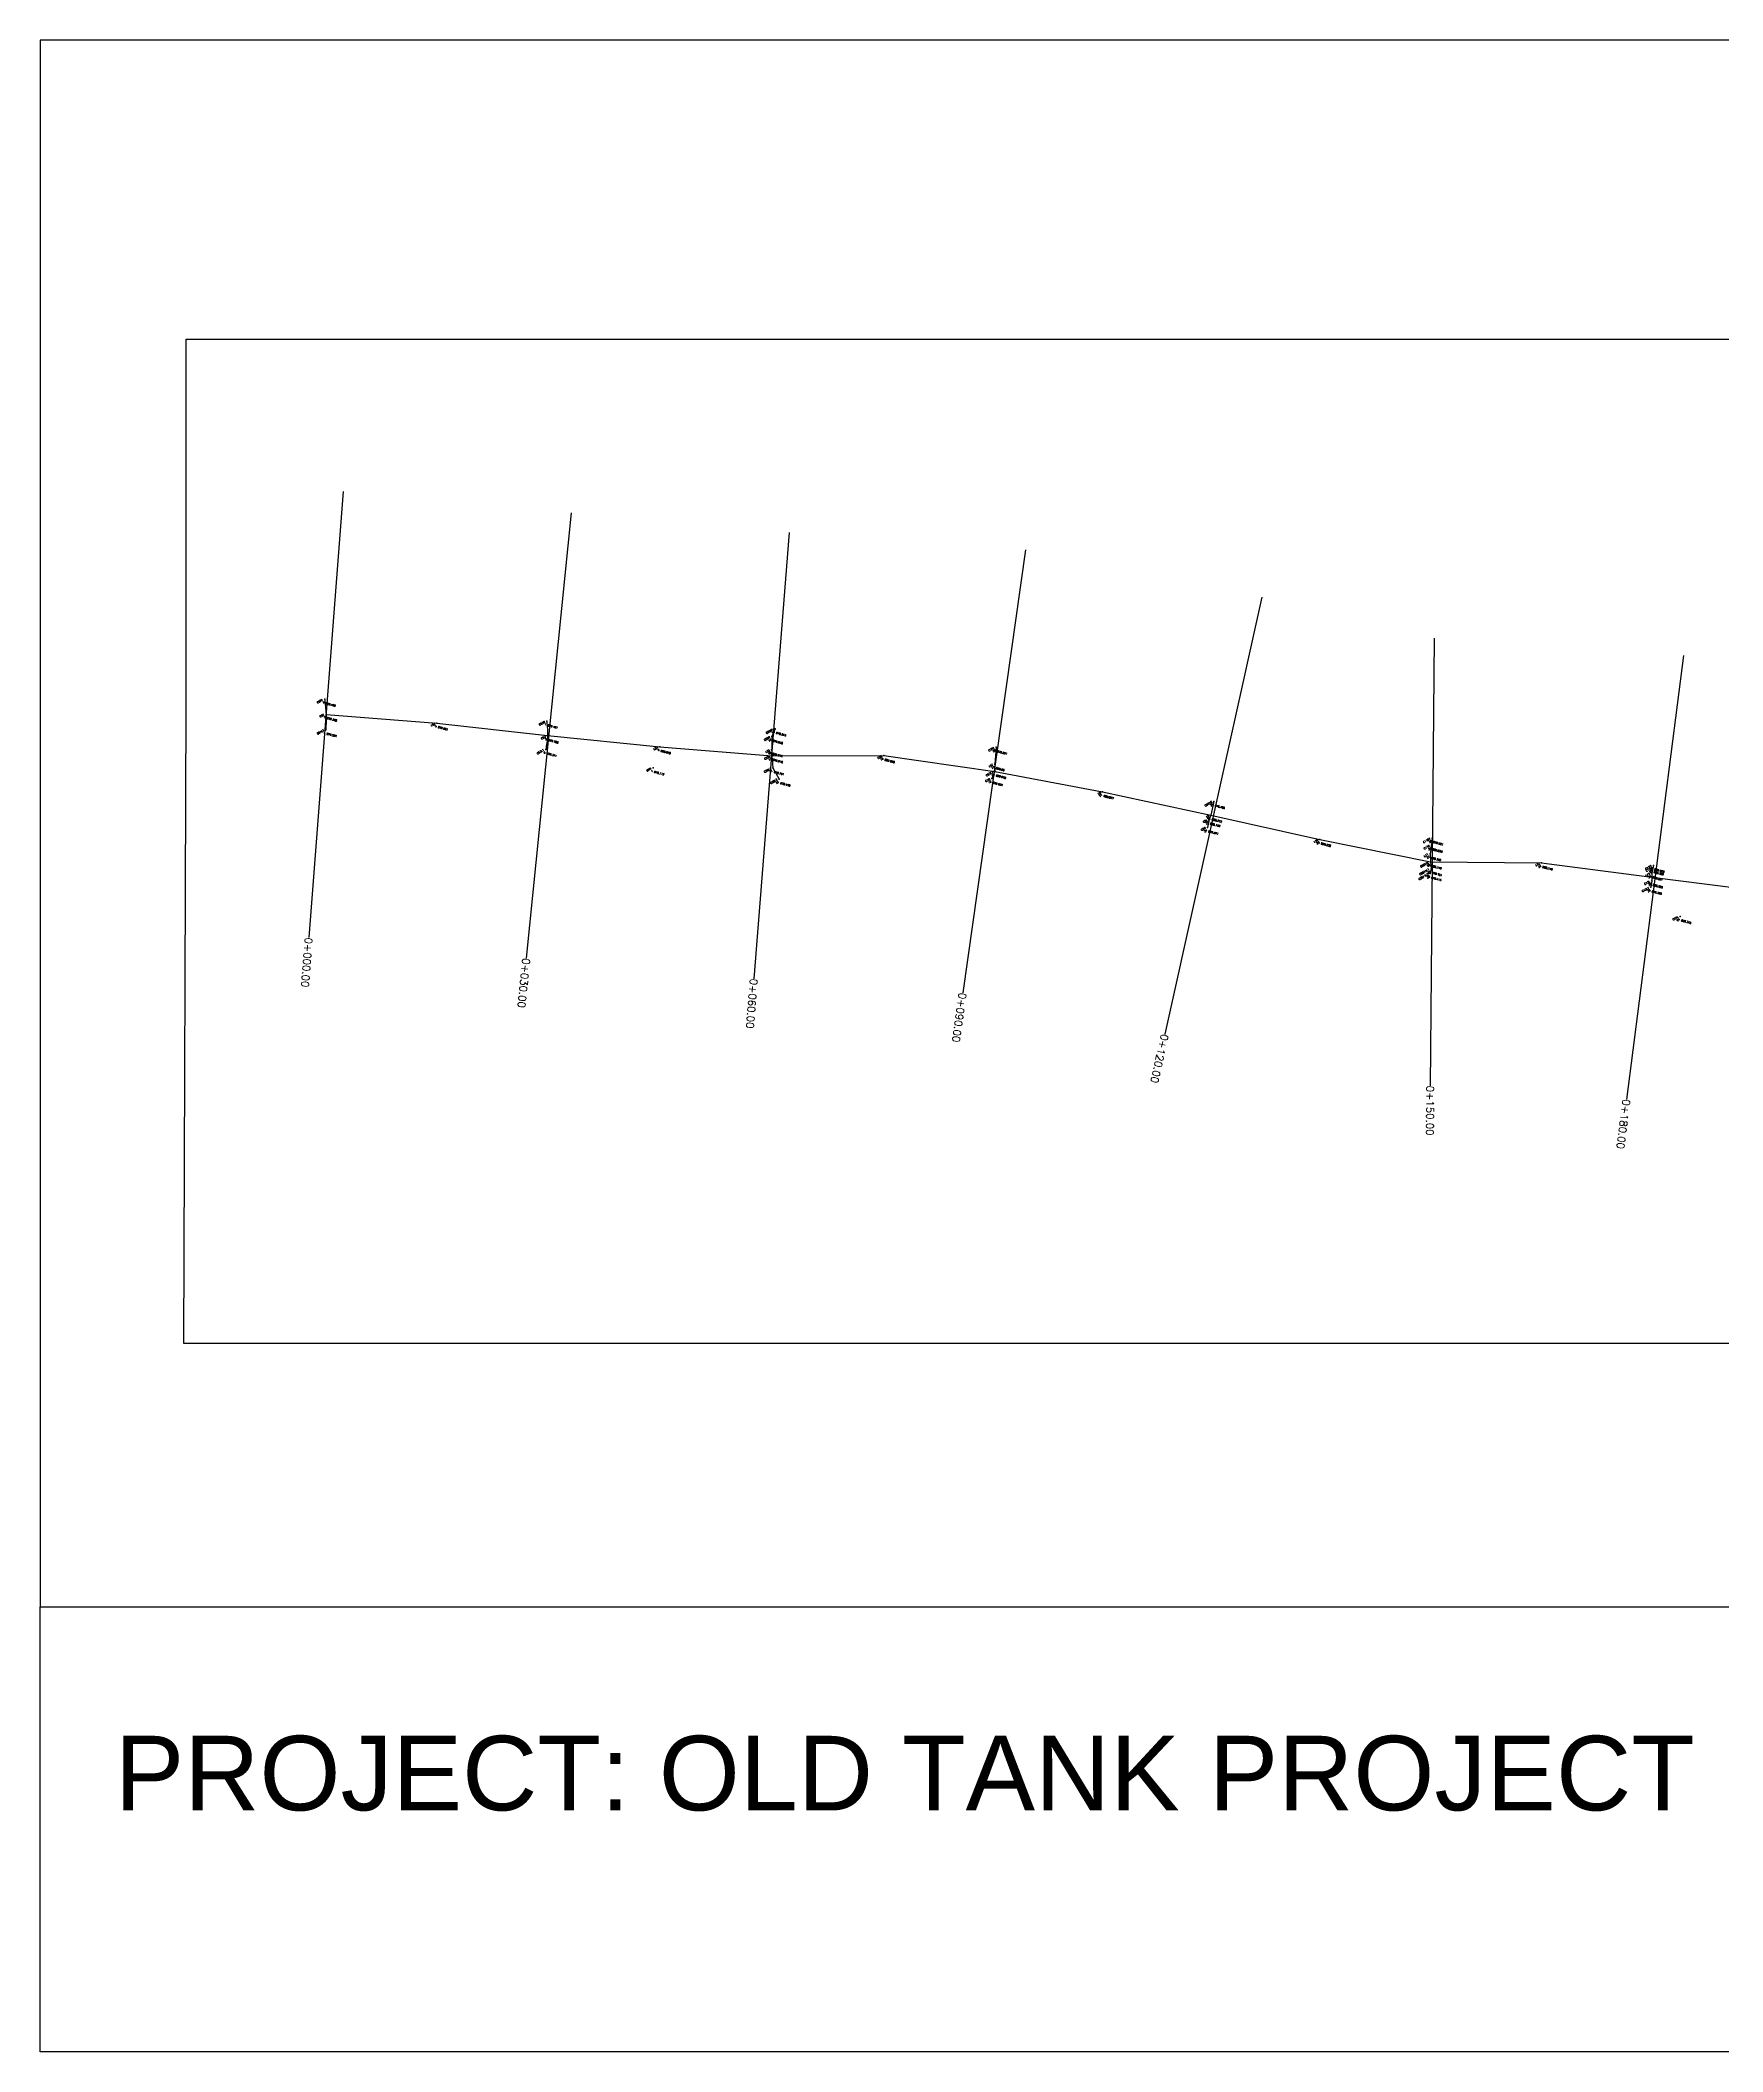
# Model space of a CAD drawing. Header units: millimetres. Extents: x 2640 to 12113, y 6003 to 13668.
# Drawn here: x 9739.2 to 9964.8, y 10493.6 to 10763.3 of the extents above; entities that cross this region are included whole.
import ezdxf
from ezdxf.enums import TextEntityAlignment as Align

# ---------------------------------------------------------------- set-up
doc = ezdxf.new("R2010")
doc.units = ezdxf.units.MM
for name, color, linetype in [('Boundary', 6, 'Continuous'), ('Chainage', 7, 'Continuous'), ('Points', 7, 'Continuous'), ('Points-ELV', 6, 'Continuous'), ('Points-NUM', 4, 'Continuous'), ('Points-TXT', 3, 'Continuous')]:
    doc.layers.add(name, color=color, linetype=linetype)
doc.styles.add('ROMANS', font='romans.shx')
doc.styles.get("Standard").update_dxf_attribs({"font": 'arial.ttf'})

# ---------------------------------------------------------------- blocks, each defined once
blk = doc.blocks.new('POINTS')
at = {"layer": 'Points'}
blk.add_line((0, 0), (0, 0), dxfattribs=at)
blk.add_point((0, 0), dxfattribs=at)
at = {"layer": 'Points-ELV', "style": 'ROMANS'}
blk.add_attdef('ELEV', text='', height=1, rotation=45, dxfattribs=at).set_placement((0, 0), align=Align.BOTTOM_LEFT)
at = {"layer": 'Points-NUM', "style": 'ROMANS'}
blk.add_attdef('PTNUM', text='', height=1, dxfattribs=at).set_placement((0, 0), align=Align.BOTTOM_RIGHT)
at = {"layer": 'Points-TXT', "style": 'ROMANS'}
blk.add_attdef('DESC', text='', height=1, dxfattribs=at).set_placement((0, 0), align=Align.BOTTOM_RIGHT)

msp = doc.modelspace()

# ---------------------------------------------------------------- linework, layer by layer
for p, q in [((9837.701, 10670.985, 879.516), (9837.262, 10669.935, 879.936)), ((9837.262, 10669.935, 879.936), (9837.272, 10667.385, 879.916)), ((9867.359, 10668.515, 879.621), (9867.178, 10666.26, 880.08)), ((9837.272, 10667.385, 879.916), (9837.415, 10665.748, 879.191)), ((9837.415, 10665.748, 879.191), (9838.258, 10664.246, 878.449)), ((9867.185, 10665.275, 880.018), (9866.755, 10664.31, 879.604)), ((9867.178, 10666.26, 880.08), (9867.185, 10665.275, 880.018)), ((9896.544, 10661.244, 879.785), (9896.137, 10659.405, 880.272)), ((9895.912, 10658.822, 880.168), (9895.681, 10657.775, 879.671)), ((9896.137, 10659.405, 880.272), (9895.912, 10658.822, 880.168)), ((9925.73, 10655.378, 880.038), (9925.532, 10654.237, 880.322)), ((9925.833, 10656.342, 879.821), (9925.73, 10655.378, 880.038)), ((9925.532, 10654.237, 880.322), (9925.592, 10653.145, 880.148)), ((9925.664, 10652.225, 879.751), (9925.56, 10651.584, 879.415)), ((9925.592, 10653.145, 880.148), (9925.664, 10652.225, 879.751)), ((9955.486, 10652.686, 880.008), (9955.253, 10651.628, 880.321)), ((9955.253, 10651.628, 880.321), (9955.268, 10650.605, 880.285)), ((9955.268, 10650.605, 880.285), (9955.14, 10649.743, 879.795))]:
    msp.add_line(p, q)
for points in [[(9739.156, 10553.296), (10489.156, 10553.296), (10489.156, 10763.296), (9739.156, 10763.296)], [(9739.156, 10553.296), (10489.156, 10553.296), (10489.156, 10493.637), (9739.156, 10493.637)]]:
    msp.add_lwpolyline(points, close=True)
at = {"elevation": 879.506}
msp.add_lwpolyline([(9777.481, 10672.908), (9792.36, 10671.756), (9807.176, 10670.093), (9822.223, 10668.58), (9837.272, 10667.385), (9852.27, 10667.388), (9867.185, 10665.275), (9881.626, 10662.531), (9896.137, 10659.405), (9910.762, 10656.163), (9925.592, 10653.145), (9940.478, 10653.016), (9955.261, 10651.117), (9970.122, 10649.211)], dxfattribs=at)
for points in [[(9777.301, 10674.949, 879.459), (9777.479, 10672.965, 879.508), (9777.451, 10670.87, 879.294)], [(9807.085, 10671.995, 879.461), (9807.173, 10670.012, 879.769), (9806.946, 10668.222, 879.371)]]:
    msp.add_spline(points, degree=3)
at = {"layer": 'Boundary'}
msp.add_lwpolyline([(9758.736, 10673.752), (9758.736, 10723.223), (10471.006, 10723.223), (10471.006, 10588.606), (9758.398, 10588.606), (9758.736, 10673.752)], dxfattribs=at)
at = {"layer": 'Chainage'}
for p, q in [((9779.796, 10702.819), (9775.166, 10642.998)), ((9810.345, 10699.926), (9804.34, 10640.227)), ((9839.596, 10697.295), (9834.845, 10637.483)), ((9871.28, 10694.995), (9862.864, 10635.588)), ((9902.963, 10688.62), (9889.98, 10630.041)), ((9926.081, 10683.142), (9925.56, 10623.144)), ((9959.511, 10680.817), (9951.879, 10621.304))]:
    msp.add_line(p, q, dxfattribs=at)

# ---------------------------------------------------------------- block references
at = {"layer": 'Points', "linetype": 'Continuous'}
ref = msp.add_blockref('POINTS', (9777.301, 10674.949, 879.459), dxfattribs=dict(at, xscale=-1, rotation=210.1246328448745))
ref.add_attrib('PTNUM', '3', dxfattribs={"layer": 'Points-NUM', "height": 0.25, "rotation": 30.12463, "style": 'ROMANS'}).set_placement((9777.325, 10674.409, 879.459), align=Align.BOTTOM_RIGHT)
ref.add_attrib('DESC', 'CSR1', dxfattribs={"layer": 'Points-TXT', "height": 0.25, "rotation": 30.12463, "style": 'ROMANS'}).set_placement((9777.137, 10674.733, 879.459), align=Align.BOTTOM_RIGHT)
ref.add_attrib('ELEV', '879.459', dxfattribs={"layer": 'Points-ELV', "height": 0.25, "rotation": 345.12463, "style": 'ROMANS'}).set_placement((9777.382, 10674.222, 879.459), align=Align.BOTTOM_LEFT)
ref = msp.add_blockref('POINTS', (9777.451, 10670.87, 879.294), dxfattribs=dict(at, xscale=-1, rotation=210.1246328448745))
ref.add_attrib('PTNUM', '4', dxfattribs={"layer": 'Points-NUM', "height": 0.25, "rotation": 30.12463, "style": 'ROMANS'}).set_placement((9777.476, 10670.33, 879.294), align=Align.BOTTOM_RIGHT)
ref.add_attrib('DESC', 'CS1L1', dxfattribs={"layer": 'Points-TXT', "height": 0.25, "rotation": 30.12463, "style": 'ROMANS'}).set_placement((9777.287, 10670.655, 879.294), align=Align.BOTTOM_RIGHT)
ref.add_attrib('ELEV', '879.294', dxfattribs={"layer": 'Points-ELV', "height": 0.25, "rotation": 345.12463, "style": 'ROMANS'}).set_placement((9777.533, 10670.143, 879.294), align=Align.BOTTOM_LEFT)
ref = msp.add_blockref('POINTS', (9777.479, 10672.965, 879.508), dxfattribs=dict(at, xscale=-1, rotation=210.1246328448745))
ref.add_attrib('PTNUM', '2', dxfattribs={"layer": 'Points-NUM', "height": 0.25, "rotation": 30.12463, "style": 'ROMANS'}).set_placement((9777.503, 10672.425, 879.508), align=Align.BOTTOM_RIGHT)
ref.add_attrib('DESC', 'CS1', dxfattribs={"layer": 'Points-TXT', "height": 0.25, "rotation": 30.12463, "style": 'ROMANS'}).set_placement((9777.315, 10672.749, 879.508), align=Align.BOTTOM_RIGHT)
ref.add_attrib('ELEV', '879.508', dxfattribs={"layer": 'Points-ELV', "height": 0.25, "rotation": 345.12463, "style": 'ROMANS'}).set_placement((9777.56, 10672.238, 879.508), align=Align.BOTTOM_LEFT)
ref = msp.add_blockref('POINTS', (9792.36, 10671.756, 879.601), dxfattribs=dict(at, xscale=-1, rotation=210.1246328448745))
ref.add_attrib('PTNUM', '5', dxfattribs={"layer": 'Points-NUM', "height": 0.25, "rotation": 30.12463, "style": 'ROMANS'}).set_placement((9792.385, 10671.216, 879.601), align=Align.BOTTOM_RIGHT)
ref.add_attrib('DESC', 'LS2', dxfattribs={"layer": 'Points-TXT', "height": 0.25, "rotation": 30.12463, "style": 'ROMANS'}).set_placement((9792.196, 10671.541, 879.601), align=Align.BOTTOM_RIGHT)
ref.add_attrib('ELEV', '879.601', dxfattribs={"layer": 'Points-ELV', "height": 0.25, "rotation": 345.12463, "style": 'ROMANS'}).set_placement((9792.442, 10671.029, 879.601), align=Align.BOTTOM_LEFT)
ref = msp.add_blockref('POINTS', (9807.085, 10671.995, 879.461), dxfattribs=dict(at, xscale=-1, rotation=210.1246328448745))
ref.add_attrib('PTNUM', '7', dxfattribs={"layer": 'Points-NUM', "height": 0.25, "rotation": 30.12463, "style": 'ROMANS'}).set_placement((9807.11, 10671.455, 879.461), align=Align.BOTTOM_RIGHT)
ref.add_attrib('DESC', 'CS3R', dxfattribs={"layer": 'Points-TXT', "height": 0.25, "rotation": 30.12463, "style": 'ROMANS'}).set_placement((9806.921, 10671.779, 879.461), align=Align.BOTTOM_RIGHT)
ref.add_attrib('ELEV', '879.461', dxfattribs={"layer": 'Points-ELV', "height": 0.25, "rotation": 345.12463, "style": 'ROMANS'}).set_placement((9807.167, 10671.268, 879.461), align=Align.BOTTOM_LEFT)
ref = msp.add_blockref('POINTS', (9837.701, 10670.985, 879.516), dxfattribs=dict(at, xscale=-1, rotation=210.1246328448745))
ref.add_attrib('PTNUM', '15', dxfattribs={"layer": 'Points-NUM', "height": 0.25, "rotation": 30.12463, "style": 'ROMANS'}).set_placement((9837.726, 10670.445, 879.516), align=Align.BOTTOM_RIGHT)
ref.add_attrib('DESC', 'CS5R1', dxfattribs={"layer": 'Points-TXT', "height": 0.25, "rotation": 30.12463, "style": 'ROMANS'}).set_placement((9837.537, 10670.77, 879.516), align=Align.BOTTOM_RIGHT)
ref.add_attrib('ELEV', '879.516', dxfattribs={"layer": 'Points-ELV', "height": 0.25, "rotation": 345.12463, "style": 'ROMANS'}).set_placement((9837.783, 10670.258, 879.516), align=Align.BOTTOM_LEFT)
ref = msp.add_blockref('POINTS', (9806.946, 10668.222, 879.371), dxfattribs=dict(at, xscale=-1, rotation=210.1246328448745))
ref.add_attrib('PTNUM', '8', dxfattribs={"layer": 'Points-NUM', "height": 0.25, "rotation": 30.12463, "style": 'ROMANS'}).set_placement((9806.97, 10667.682, 879.371), align=Align.BOTTOM_RIGHT)
ref.add_attrib('DESC', 'CS3L1', dxfattribs={"layer": 'Points-TXT', "height": 0.25, "rotation": 30.12463, "style": 'ROMANS'}).set_placement((9806.782, 10668.007, 879.371), align=Align.BOTTOM_RIGHT)
ref.add_attrib('ELEV', '879.371', dxfattribs={"layer": 'Points-ELV', "height": 0.25, "rotation": 345.12463, "style": 'ROMANS'}).set_placement((9807.027, 10667.495, 879.371), align=Align.BOTTOM_LEFT)
ref = msp.add_blockref('POINTS', (9807.173, 10670.012, 879.769), dxfattribs=dict(at, xscale=-1, rotation=210.1246328448745))
ref.add_attrib('PTNUM', '6', dxfattribs={"layer": 'Points-NUM', "height": 0.25, "rotation": 30.12463, "style": 'ROMANS'}).set_placement((9807.198, 10669.472, 879.769), align=Align.BOTTOM_RIGHT)
ref.add_attrib('DESC', 'CS3', dxfattribs={"layer": 'Points-TXT', "height": 0.25, "rotation": 30.12463, "style": 'ROMANS'}).set_placement((9807.009, 10669.797, 879.769), align=Align.BOTTOM_RIGHT)
ref.add_attrib('ELEV', '879.769', dxfattribs={"layer": 'Points-ELV', "height": 0.25, "rotation": 345.12463, "style": 'ROMANS'}).set_placement((9807.255, 10669.285, 879.769), align=Align.BOTTOM_LEFT)
ref = msp.add_blockref('POINTS', (9822.223, 10668.58, 880.019), dxfattribs=dict(at, xscale=-1, rotation=210.1246328448745))
ref.add_attrib('PTNUM', '9', dxfattribs={"layer": 'Points-NUM', "height": 0.25, "rotation": 30.12463, "style": 'ROMANS'}).set_placement((9822.247, 10668.04, 880.019), align=Align.BOTTOM_RIGHT)
ref.add_attrib('DESC', 'LS4', dxfattribs={"layer": 'Points-TXT', "height": 0.25, "rotation": 30.12463, "style": 'ROMANS'}).set_placement((9822.059, 10668.364, 880.019), align=Align.BOTTOM_RIGHT)
ref.add_attrib('ELEV', '880.019', dxfattribs={"layer": 'Points-ELV', "height": 0.25, "rotation": 345.12463, "style": 'ROMANS'}).set_placement((9822.304, 10667.853, 880.019), align=Align.BOTTOM_LEFT)
ref = msp.add_blockref('POINTS', (9837.262, 10669.935, 879.936), dxfattribs=dict(at, xscale=-1, rotation=210.1246328448745))
ref.add_attrib('PTNUM', '14', dxfattribs={"layer": 'Points-NUM', "height": 0.25, "rotation": 30.12463, "style": 'ROMANS'}).set_placement((9837.286, 10669.395, 879.936), align=Align.BOTTOM_RIGHT)
ref.add_attrib('DESC', 'CS5R', dxfattribs={"layer": 'Points-TXT', "height": 0.25, "rotation": 30.12463, "style": 'ROMANS'}).set_placement((9837.098, 10669.719, 879.936), align=Align.BOTTOM_RIGHT)
ref.add_attrib('ELEV', '879.936', dxfattribs={"layer": 'Points-ELV', "height": 0.25, "rotation": 345.12463, "style": 'ROMANS'}).set_placement((9837.343, 10669.208, 879.936), align=Align.BOTTOM_LEFT)
ref = msp.add_blockref('POINTS', (9837.224, 10668.183, 879.912), dxfattribs=dict(at, xscale=-1, rotation=210.1246328448745))
ref.add_attrib('PTNUM', '10', dxfattribs={"layer": 'Points-NUM', "height": 0.25, "rotation": 30.12463, "style": 'ROMANS'}).set_placement((9837.248, 10667.643, 879.912), align=Align.BOTTOM_RIGHT)
ref.add_attrib('DESC', 'LS5', dxfattribs={"layer": 'Points-TXT', "height": 0.25, "rotation": 30.12463, "style": 'ROMANS'}).set_placement((9837.06, 10667.968, 879.912), align=Align.BOTTOM_RIGHT)
ref.add_attrib('ELEV', '879.912', dxfattribs={"layer": 'Points-ELV', "height": 0.25, "rotation": 345.12463, "style": 'ROMANS'}).set_placement((9837.305, 10667.456, 879.912), align=Align.BOTTOM_LEFT)
ref = msp.add_blockref('POINTS', (9867.359, 10668.515, 879.621), dxfattribs=dict(at, xscale=-1, rotation=210.1246328448745))
ref.add_attrib('PTNUM', '20', dxfattribs={"layer": 'Points-NUM', "height": 0.25, "rotation": 30.12463, "style": 'ROMANS'}).set_placement((9867.383, 10667.975, 879.621), align=Align.BOTTOM_RIGHT)
ref.add_attrib('DESC', 'C7R1', dxfattribs={"layer": 'Points-TXT', "height": 0.25, "rotation": 30.12463, "style": 'ROMANS'}).set_placement((9867.195, 10668.299, 879.621), align=Align.BOTTOM_RIGHT)
ref.add_attrib('ELEV', '879.621', dxfattribs={"layer": 'Points-ELV', "height": 0.25, "rotation": 345.12463, "style": 'ROMANS'}).set_placement((9867.44, 10667.788, 879.621), align=Align.BOTTOM_LEFT)
ref = msp.add_blockref('POINTS', (9821.351, 10665.756, 879.112), dxfattribs=dict(at, xscale=-1, rotation=210.1246328448745))
ref.add_attrib('PTNUM', '1', dxfattribs={"layer": 'Points-NUM', "height": 0.25, "rotation": 30.12463, "style": 'ROMANS'}).set_placement((9821.376, 10665.216, 879.112), align=Align.BOTTOM_RIGHT)
ref.add_attrib('DESC', 'BM1', dxfattribs={"layer": 'Points-TXT', "height": 0.25, "rotation": 30.12463, "style": 'ROMANS'}).set_placement((9821.187, 10665.541, 879.112), align=Align.BOTTOM_RIGHT)
ref.add_attrib('ELEV', '879.112', dxfattribs={"layer": 'Points-ELV', "height": 0.25, "rotation": 345.12463, "style": 'ROMANS'}).set_placement((9821.433, 10665.029, 879.112), align=Align.BOTTOM_LEFT)
ref = msp.add_blockref('POINTS', (9837.415, 10665.748, 879.191), dxfattribs=dict(at, xscale=-1, rotation=210.1246328448745))
ref.add_attrib('PTNUM', '11', dxfattribs={"layer": 'Points-NUM', "height": 0.25, "rotation": 30.12463, "style": 'ROMANS'}).set_placement((9837.439, 10665.208, 879.191), align=Align.BOTTOM_RIGHT)
ref.add_attrib('DESC', 'CS5L1', dxfattribs={"layer": 'Points-TXT', "height": 0.25, "rotation": 30.12463, "style": 'ROMANS'}).set_placement((9837.251, 10665.533, 879.191), align=Align.BOTTOM_RIGHT)
ref.add_attrib('ELEV', '879.191', dxfattribs={"layer": 'Points-ELV', "height": 0.25, "rotation": 345.12463, "style": 'ROMANS'}).set_placement((9837.496, 10665.021, 879.191), align=Align.BOTTOM_LEFT)
ref = msp.add_blockref('POINTS', (9837.272, 10667.385, 879.916), dxfattribs=dict(at, xscale=-1, rotation=210.1246328448745))
ref.add_attrib('PTNUM', '13', dxfattribs={"layer": 'Points-NUM', "height": 0.25, "rotation": 30.12463, "style": 'ROMANS'}).set_placement((9837.297, 10666.845, 879.916), align=Align.BOTTOM_RIGHT)
ref.add_attrib('DESC', 'CS3L', dxfattribs={"layer": 'Points-TXT', "height": 0.25, "rotation": 30.12463, "style": 'ROMANS'}).set_placement((9837.108, 10667.169, 879.916), align=Align.BOTTOM_RIGHT)
ref.add_attrib('ELEV', '879.916', dxfattribs={"layer": 'Points-ELV', "height": 0.25, "rotation": 345.12463, "style": 'ROMANS'}).set_placement((9837.354, 10666.658, 879.916), align=Align.BOTTOM_LEFT)
ref = msp.add_blockref('POINTS', (9852.27, 10667.388, 880.006), dxfattribs=dict(at, xscale=-1, rotation=210.1246328448745))
ref.add_attrib('PTNUM', '16', dxfattribs={"layer": 'Points-NUM', "height": 0.25, "rotation": 30.12463, "style": 'ROMANS'}).set_placement((9852.295, 10666.848, 880.006), align=Align.BOTTOM_RIGHT)
ref.add_attrib('DESC', 'LS6', dxfattribs={"layer": 'Points-TXT', "height": 0.25, "rotation": 30.12463, "style": 'ROMANS'}).set_placement((9852.106, 10667.173, 880.006), align=Align.BOTTOM_RIGHT)
ref.add_attrib('ELEV', '880.006', dxfattribs={"layer": 'Points-ELV', "height": 0.25, "rotation": 345.12463, "style": 'ROMANS'}).set_placement((9852.352, 10666.661, 880.006), align=Align.BOTTOM_LEFT)
ref = msp.add_blockref('POINTS', (9867.185, 10665.275, 880.018), dxfattribs=dict(at, xscale=-1, rotation=210.1246328448745))
ref.add_attrib('PTNUM', '18', dxfattribs={"layer": 'Points-NUM', "height": 0.25, "rotation": 30.12463, "style": 'ROMANS'}).set_placement((9867.209, 10664.735, 880.018), align=Align.BOTTOM_RIGHT)
ref.add_attrib('DESC', 'CS7L1', dxfattribs={"layer": 'Points-TXT', "height": 0.25, "rotation": 30.12463, "style": 'ROMANS'}).set_placement((9867.021, 10665.06, 880.018), align=Align.BOTTOM_RIGHT)
ref.add_attrib('ELEV', '880.018', dxfattribs={"layer": 'Points-ELV', "height": 0.25, "rotation": 345.12463, "style": 'ROMANS'}).set_placement((9867.266, 10664.548, 880.018), align=Align.BOTTOM_LEFT)
ref = msp.add_blockref('POINTS', (9867.178, 10666.26, 880.08), dxfattribs=dict(at, xscale=-1, rotation=210.1246328448745))
ref.add_attrib('PTNUM', '17', dxfattribs={"layer": 'Points-NUM', "height": 0.25, "rotation": 30.12463, "style": 'ROMANS'}).set_placement((9867.202, 10665.72, 880.08), align=Align.BOTTOM_RIGHT)
ref.add_attrib('DESC', 'LS7', dxfattribs={"layer": 'Points-TXT', "height": 0.25, "rotation": 30.12463, "style": 'ROMANS'}).set_placement((9867.014, 10666.044, 880.08), align=Align.BOTTOM_RIGHT)
ref.add_attrib('ELEV', '880.08', dxfattribs={"layer": 'Points-ELV', "height": 0.25, "rotation": 345.12463, "style": 'ROMANS'}).set_placement((9867.259, 10665.533, 880.08), align=Align.BOTTOM_LEFT)
ref = msp.add_blockref('POINTS', (9838.258, 10664.246, 878.449), dxfattribs=dict(at, xscale=-1, rotation=210.1246328448745))
ref.add_attrib('PTNUM', '12', dxfattribs={"layer": 'Points-NUM', "height": 0.25, "rotation": 30.12463, "style": 'ROMANS'}).set_placement((9838.282, 10663.706, 878.449), align=Align.BOTTOM_RIGHT)
ref.add_attrib('DESC', 'CS5L2', dxfattribs={"layer": 'Points-TXT', "height": 0.25, "rotation": 30.12463, "style": 'ROMANS'}).set_placement((9838.094, 10664.031, 878.449), align=Align.BOTTOM_RIGHT)
ref.add_attrib('ELEV', '878.449', dxfattribs={"layer": 'Points-ELV', "height": 0.25, "rotation": 345.12463, "style": 'ROMANS'}).set_placement((9838.339, 10663.519, 878.449), align=Align.BOTTOM_LEFT)
ref = msp.add_blockref('POINTS', (9866.755, 10664.31, 879.604), dxfattribs=dict(at, xscale=-1, rotation=210.1246328448745))
ref.add_attrib('PTNUM', '19', dxfattribs={"layer": 'Points-NUM', "height": 0.25, "rotation": 30.12463, "style": 'ROMANS'}).set_placement((9866.779, 10663.77, 879.604), align=Align.BOTTOM_RIGHT)
ref.add_attrib('DESC', 'C7R', dxfattribs={"layer": 'Points-TXT', "height": 0.25, "rotation": 30.12463, "style": 'ROMANS'}).set_placement((9866.591, 10664.094, 879.604), align=Align.BOTTOM_RIGHT)
ref.add_attrib('ELEV', '879.604', dxfattribs={"layer": 'Points-ELV', "height": 0.25, "rotation": 345.12463, "style": 'ROMANS'}).set_placement((9866.836, 10663.583, 879.604), align=Align.BOTTOM_LEFT)
ref = msp.add_blockref('POINTS', (9881.626, 10662.531, 880.077), dxfattribs=dict(at, xscale=-1, rotation=210.1246328448745))
ref.add_attrib('PTNUM', '21', dxfattribs={"layer": 'Points-NUM', "height": 0.25, "rotation": 30.12463, "style": 'ROMANS'}).set_placement((9881.65, 10661.991, 880.077), align=Align.BOTTOM_RIGHT)
ref.add_attrib('DESC', 'L8', dxfattribs={"layer": 'Points-TXT', "height": 0.25, "rotation": 30.12463, "style": 'ROMANS'}).set_placement((9881.462, 10662.316, 880.077), align=Align.BOTTOM_RIGHT)
ref.add_attrib('ELEV', '880.077', dxfattribs={"layer": 'Points-ELV', "height": 0.25, "rotation": 345.12463, "style": 'ROMANS'}).set_placement((9881.707, 10661.804, 880.077), align=Align.BOTTOM_LEFT)
ref = msp.add_blockref('POINTS', (9896.544, 10661.244, 879.785), dxfattribs=dict(at, xscale=-1, rotation=210.1246328448745))
ref.add_attrib('PTNUM', '25', dxfattribs={"layer": 'Points-NUM', "height": 0.25, "rotation": 30.12463, "style": 'ROMANS'}).set_placement((9896.568, 10660.704, 879.785), align=Align.BOTTOM_RIGHT)
ref.add_attrib('DESC', 'C9R1S', dxfattribs={"layer": 'Points-TXT', "height": 0.25, "rotation": 30.12463, "style": 'ROMANS'}).set_placement((9896.38, 10661.029, 879.785), align=Align.BOTTOM_RIGHT)
ref.add_attrib('ELEV', '879.785', dxfattribs={"layer": 'Points-ELV', "height": 0.25, "rotation": 345.12463, "style": 'ROMANS'}).set_placement((9896.625, 10660.517, 879.785), align=Align.BOTTOM_LEFT)
ref = msp.add_blockref('POINTS', (9895.681, 10657.775, 879.671), dxfattribs=dict(at, xscale=-1, rotation=210.1246328448745))
ref.add_attrib('PTNUM', '24', dxfattribs={"layer": 'Points-NUM', "height": 0.25, "rotation": 30.12463, "style": 'ROMANS'}).set_placement((9895.705, 10657.235, 879.671), align=Align.BOTTOM_RIGHT)
ref.add_attrib('DESC', 'C9R', dxfattribs={"layer": 'Points-TXT', "height": 0.25, "rotation": 30.12463, "style": 'ROMANS'}).set_placement((9895.517, 10657.559, 879.671), align=Align.BOTTOM_RIGHT)
ref.add_attrib('ELEV', '879.671', dxfattribs={"layer": 'Points-ELV', "height": 0.25, "rotation": 345.12463, "style": 'ROMANS'}).set_placement((9895.762, 10657.048, 879.671), align=Align.BOTTOM_LEFT)
ref = msp.add_blockref('POINTS', (9895.912, 10658.822, 880.168), dxfattribs=dict(at, xscale=-1, rotation=210.1246328448745))
ref.add_attrib('PTNUM', '23', dxfattribs={"layer": 'Points-NUM', "height": 0.25, "rotation": 30.12463, "style": 'ROMANS'}).set_placement((9895.936, 10658.282, 880.168), align=Align.BOTTOM_RIGHT)
ref.add_attrib('DESC', 'C9L', dxfattribs={"layer": 'Points-TXT', "height": 0.25, "rotation": 30.12463, "style": 'ROMANS'}).set_placement((9895.748, 10658.607, 880.168), align=Align.BOTTOM_RIGHT)
ref.add_attrib('ELEV', '880.168', dxfattribs={"layer": 'Points-ELV', "height": 0.25, "rotation": 345.12463, "style": 'ROMANS'}).set_placement((9895.993, 10658.095, 880.168), align=Align.BOTTOM_LEFT)
ref = msp.add_blockref('POINTS', (9896.137, 10659.405, 880.272), dxfattribs=dict(at, xscale=-1, rotation=210.1246328448745))
ref.add_attrib('PTNUM', '22', dxfattribs={"layer": 'Points-NUM', "height": 0.25, "rotation": 30.12463, "style": 'ROMANS'}).set_placement((9896.161, 10658.865, 880.272), align=Align.BOTTOM_RIGHT)
ref.add_attrib('DESC', 'L9', dxfattribs={"layer": 'Points-TXT', "height": 0.25, "rotation": 30.12463, "style": 'ROMANS'}).set_placement((9895.973, 10659.189, 880.272), align=Align.BOTTOM_RIGHT)
ref.add_attrib('ELEV', '880.272', dxfattribs={"layer": 'Points-ELV', "height": 0.25, "rotation": 345.12463, "style": 'ROMANS'}).set_placement((9896.218, 10658.678, 880.272), align=Align.BOTTOM_LEFT)
ref = msp.add_blockref('POINTS', (9910.762, 10656.163, 880.238), dxfattribs=dict(at, xscale=-1, rotation=210.1246328448745))
ref.add_attrib('PTNUM', '26', dxfattribs={"layer": 'Points-NUM', "height": 0.25, "rotation": 30.12463, "style": 'ROMANS'}).set_placement((9910.786, 10655.623, 880.238), align=Align.BOTTOM_RIGHT)
ref.add_attrib('DESC', 'L10', dxfattribs={"layer": 'Points-TXT', "height": 0.25, "rotation": 30.12463, "style": 'ROMANS'}).set_placement((9910.598, 10655.948, 880.238), align=Align.BOTTOM_RIGHT)
ref.add_attrib('ELEV', '880.238', dxfattribs={"layer": 'Points-ELV', "height": 0.25, "rotation": 345.12463, "style": 'ROMANS'}).set_placement((9910.843, 10655.436, 880.238), align=Align.BOTTOM_LEFT)
ref = msp.add_blockref('POINTS', (9925.833, 10656.342, 879.821), dxfattribs=dict(at, xscale=-1, rotation=210.1246328448745))
ref.add_attrib('PTNUM', '32', dxfattribs={"layer": 'Points-NUM', "height": 0.25, "rotation": 30.12463, "style": 'ROMANS'}).set_placement((9925.857, 10655.802, 879.821), align=Align.BOTTOM_RIGHT)
ref.add_attrib('DESC', 'C11R1', dxfattribs={"layer": 'Points-TXT', "height": 0.25, "rotation": 30.12463, "style": 'ROMANS'}).set_placement((9925.669, 10656.126, 879.821), align=Align.BOTTOM_RIGHT)
ref.add_attrib('ELEV', '879.821', dxfattribs={"layer": 'Points-ELV', "height": 0.25, "rotation": 345.12463, "style": 'ROMANS'}).set_placement((9925.914, 10655.615, 879.821), align=Align.BOTTOM_LEFT)
ref = msp.add_blockref('POINTS', (9925.73, 10655.378, 880.038), dxfattribs=dict(at, xscale=-1, rotation=210.1246328448745))
ref.add_attrib('PTNUM', '31', dxfattribs={"layer": 'Points-NUM', "height": 0.25, "rotation": 30.12463, "style": 'ROMANS'}).set_placement((9925.754, 10654.838, 880.038), align=Align.BOTTOM_RIGHT)
ref.add_attrib('DESC', 'C11R', dxfattribs={"layer": 'Points-TXT', "height": 0.25, "rotation": 30.12463, "style": 'ROMANS'}).set_placement((9925.566, 10655.163, 880.038), align=Align.BOTTOM_RIGHT)
ref.add_attrib('ELEV', '880.038', dxfattribs={"layer": 'Points-ELV', "height": 0.25, "rotation": 345.12463, "style": 'ROMANS'}).set_placement((9925.811, 10654.651, 880.038), align=Align.BOTTOM_LEFT)
ref = msp.add_blockref('POINTS', (9925.532, 10654.237, 880.322), dxfattribs=dict(at, xscale=-1, rotation=210.1246328448745))
ref.add_attrib('PTNUM', '27', dxfattribs={"layer": 'Points-NUM', "height": 0.25, "rotation": 30.12463, "style": 'ROMANS'}).set_placement((9925.556, 10653.697, 880.322), align=Align.BOTTOM_RIGHT)
ref.add_attrib('DESC', 'L11', dxfattribs={"layer": 'Points-TXT', "height": 0.25, "rotation": 30.12463, "style": 'ROMANS'}).set_placement((9925.368, 10654.021, 880.322), align=Align.BOTTOM_RIGHT)
ref.add_attrib('ELEV', '880.322', dxfattribs={"layer": 'Points-ELV', "height": 0.25, "rotation": 345.12463, "style": 'ROMANS'}).set_placement((9925.613, 10653.51, 880.322), align=Align.BOTTOM_LEFT)
ref = msp.add_blockref('POINTS', (9925.56, 10651.584, 879.415), dxfattribs=dict(at, xscale=-1, rotation=210.1246328448745))
ref.add_attrib('PTNUM', '30', dxfattribs={"layer": 'Points-NUM', "height": 0.25, "rotation": 30.12463, "style": 'ROMANS'}).set_placement((9925.584, 10651.044, 879.415), align=Align.BOTTOM_RIGHT)
ref.add_attrib('DESC', 'CSS11L2', dxfattribs={"layer": 'Points-TXT', "height": 0.25, "rotation": 30.12463, "style": 'ROMANS'}).set_placement((9925.396, 10651.368, 879.415), align=Align.BOTTOM_RIGHT)
ref.add_attrib('ELEV', '879.415', dxfattribs={"layer": 'Points-ELV', "height": 0.25, "rotation": 345.12463, "style": 'ROMANS'}).set_placement((9925.641, 10650.856, 879.415), align=Align.BOTTOM_LEFT)
ref = msp.add_blockref('POINTS', (9925.664, 10652.225, 879.751), dxfattribs=dict(at, xscale=-1, rotation=210.1246328448745))
ref.add_attrib('PTNUM', '29', dxfattribs={"layer": 'Points-NUM', "height": 0.25, "rotation": 30.12463, "style": 'ROMANS'}).set_placement((9925.688, 10651.685, 879.751), align=Align.BOTTOM_RIGHT)
ref.add_attrib('DESC', 'CSS11L1', dxfattribs={"layer": 'Points-TXT', "height": 0.25, "rotation": 30.12463, "style": 'ROMANS'}).set_placement((9925.5, 10652.01, 879.751), align=Align.BOTTOM_RIGHT)
ref.add_attrib('ELEV', '879.751', dxfattribs={"layer": 'Points-ELV', "height": 0.25, "rotation": 345.12463, "style": 'ROMANS'}).set_placement((9925.745, 10651.498, 879.751), align=Align.BOTTOM_LEFT)
ref = msp.add_blockref('POINTS', (9925.592, 10653.145, 880.148), dxfattribs=dict(at, xscale=-1, rotation=210.1246328448745))
ref.add_attrib('PTNUM', '28', dxfattribs={"layer": 'Points-NUM', "height": 0.25, "rotation": 30.12463, "style": 'ROMANS'}).set_placement((9925.616, 10652.605, 880.148), align=Align.BOTTOM_RIGHT)
ref.add_attrib('DESC', 'CSS11L', dxfattribs={"layer": 'Points-TXT', "height": 0.25, "rotation": 30.12463, "style": 'ROMANS'}).set_placement((9925.428, 10652.93, 880.148), align=Align.BOTTOM_RIGHT)
ref.add_attrib('ELEV', '880.148', dxfattribs={"layer": 'Points-ELV', "height": 0.25, "rotation": 345.12463, "style": 'ROMANS'}).set_placement((9925.673, 10652.418, 880.148), align=Align.BOTTOM_LEFT)
ref = msp.add_blockref('POINTS', (9940.478, 10653.016, 880.149), dxfattribs=dict(at, xscale=-1, rotation=210.1246328448745))
ref.add_attrib('PTNUM', '33', dxfattribs={"layer": 'Points-NUM', "height": 0.25, "rotation": 30.12463, "style": 'ROMANS'}).set_placement((9940.502, 10652.476, 880.149), align=Align.BOTTOM_RIGHT)
ref.add_attrib('DESC', 'L12', dxfattribs={"layer": 'Points-TXT', "height": 0.25, "rotation": 30.12463, "style": 'ROMANS'}).set_placement((9940.314, 10652.8, 880.149), align=Align.BOTTOM_RIGHT)
ref.add_attrib('ELEV', '880.149', dxfattribs={"layer": 'Points-ELV', "height": 0.25, "rotation": 345.12463, "style": 'ROMANS'}).set_placement((9940.559, 10652.289, 880.149), align=Align.BOTTOM_LEFT)
ref = msp.add_blockref('POINTS', (9955.486, 10652.686, 880.008), dxfattribs=dict(at, xscale=-1, rotation=210.1246328448745))
ref.add_attrib('PTNUM', '38', dxfattribs={"layer": 'Points-NUM', "height": 0.25, "rotation": 30.12463, "style": 'ROMANS'}).set_placement((9955.51, 10652.146, 880.008), align=Align.BOTTOM_RIGHT)
ref.add_attrib('DESC', 'C13I1', dxfattribs={"layer": 'Points-TXT', "height": 0.25, "rotation": 30.12463, "style": 'ROMANS'}).set_placement((9955.322, 10652.47, 880.008), align=Align.BOTTOM_RIGHT)
ref.add_attrib('ELEV', '880.008', dxfattribs={"layer": 'Points-ELV', "height": 0.25, "rotation": 345.12463, "style": 'ROMANS'}).set_placement((9955.567, 10651.959, 880.008), align=Align.BOTTOM_LEFT)
ref = msp.add_blockref('POINTS', (9955.253, 10651.628, 880.321), dxfattribs=dict(at, xscale=-1, rotation=210.1246328448745))
ref.add_attrib('PTNUM', '34', dxfattribs={"layer": 'Points-NUM', "height": 0.25, "rotation": 30.12463, "style": 'ROMANS'}).set_placement((9955.278, 10651.088, 880.321), align=Align.BOTTOM_RIGHT)
ref.add_attrib('DESC', 'L13', dxfattribs={"layer": 'Points-TXT', "height": 0.25, "rotation": 30.12463, "style": 'ROMANS'}).set_placement((9955.089, 10651.412, 880.321), align=Align.BOTTOM_RIGHT)
ref.add_attrib('ELEV', '880.321', dxfattribs={"layer": 'Points-ELV', "height": 0.25, "rotation": 345.12463, "style": 'ROMANS'}).set_placement((9955.335, 10650.901, 880.321), align=Align.BOTTOM_LEFT)
ref = msp.add_blockref('POINTS', (9955.386, 10652.336, 880.209), dxfattribs=dict(at, xscale=-1, rotation=210.1246328448745))
ref.add_attrib('PTNUM', '37', dxfattribs={"layer": 'Points-NUM', "height": 0.25, "rotation": 30.12463, "style": 'ROMANS'}).set_placement((9955.41, 10651.796, 880.209), align=Align.BOTTOM_RIGHT)
ref.add_attrib('DESC', 'C13I', dxfattribs={"layer": 'Points-TXT', "height": 0.25, "rotation": 30.12463, "style": 'ROMANS'}).set_placement((9955.222, 10652.121, 880.209), align=Align.BOTTOM_RIGHT)
ref.add_attrib('ELEV', '880.209', dxfattribs={"layer": 'Points-ELV', "height": 0.25, "rotation": 345.12463, "style": 'ROMANS'}).set_placement((9955.467, 10651.609, 880.209), align=Align.BOTTOM_LEFT)
ref = msp.add_blockref('POINTS', (9955.14, 10649.743, 879.795), dxfattribs=dict(at, xscale=-1, rotation=210.1246328448745))
ref.add_attrib('PTNUM', '36', dxfattribs={"layer": 'Points-NUM', "height": 0.25, "rotation": 30.12463, "style": 'ROMANS'}).set_placement((9955.165, 10649.203, 879.795), align=Align.BOTTOM_RIGHT)
ref.add_attrib('DESC', 'C13L1', dxfattribs={"layer": 'Points-TXT', "height": 0.25, "rotation": 30.12463, "style": 'ROMANS'}).set_placement((9954.976, 10649.527, 879.795), align=Align.BOTTOM_RIGHT)
ref.add_attrib('ELEV', '879.795', dxfattribs={"layer": 'Points-ELV', "height": 0.25, "rotation": 345.12463, "style": 'ROMANS'}).set_placement((9955.222, 10649.016, 879.795), align=Align.BOTTOM_LEFT)
ref = msp.add_blockref('POINTS', (9955.268, 10650.605, 880.285), dxfattribs=dict(at, xscale=-1, rotation=210.1246328448745))
ref.add_attrib('PTNUM', '35', dxfattribs={"layer": 'Points-NUM', "height": 0.25, "rotation": 30.12463, "style": 'ROMANS'}).set_placement((9955.292, 10650.065, 880.285), align=Align.BOTTOM_RIGHT)
ref.add_attrib('DESC', 'C13L', dxfattribs={"layer": 'Points-TXT', "height": 0.25, "rotation": 30.12463, "style": 'ROMANS'}).set_placement((9955.104, 10650.389, 880.285), align=Align.BOTTOM_RIGHT)
ref.add_attrib('ELEV', '880.285', dxfattribs={"layer": 'Points-ELV', "height": 0.25, "rotation": 345.12463, "style": 'ROMANS'}).set_placement((9955.349, 10649.878, 880.285), align=Align.BOTTOM_LEFT)
ref = msp.add_blockref('POINTS', (9959.075, 10645.845, 820.345), dxfattribs=dict(at, xscale=-1, rotation=210.1246328448745))
ref.add_attrib('PTNUM', '94', dxfattribs={"layer": 'Points-NUM', "height": 0.25, "rotation": 30.12463, "style": 'ROMANS'}).set_placement((9959.099, 10645.305, 820.345), align=Align.BOTTOM_RIGHT)
ref.add_attrib('DESC', 'C21L', dxfattribs={"layer": 'Points-TXT', "height": 0.25, "rotation": 30.12463, "style": 'ROMANS'}).set_placement((9958.911, 10645.629, 820.345), align=Align.BOTTOM_RIGHT)
ref.add_attrib('ELEV', '820.345', dxfattribs={"layer": 'Points-ELV', "height": 0.25, "rotation": 345.12463, "style": 'ROMANS'}).set_placement((9959.156, 10645.118, 820.345), align=Align.BOTTOM_LEFT)

# ---------------------------------------------------------------- texts
at = {"insert": (9749.156, 10535.997), "char_height": 10, "attachment_point": 1}
msp.add_mtext_dynamic_manual_height_columns('PROJECT: OLD TANK PROJECT', width=240, gutter_width=500, heights=[0], dxfattribs=at)
at = {"layer": 'Chainage', "style": 'ROMANS'}
for s, rotation, p in [('0+000.00', 265.57386, (9775.166, 10642.998)), ('0+030.00', 264.25568, (9804.34, 10640.227)), ('0+060.00', 265.45876, (9834.845, 10637.483)), ('0+090.00', 261.93707, (9862.864, 10635.588)), ('0+120.00', 257.50258, (9889.98, 10630.041)), ('0+150.00', 269.50278, (9925.56, 10623.144)), ('0+180.00', 262.69221, (9951.879, 10621.304))]:
    msp.add_text(s, height=1, rotation=rotation, dxfattribs=at).set_placement(p, align=Align.MIDDLE_LEFT)

doc.saveas('drawing.dxf')
